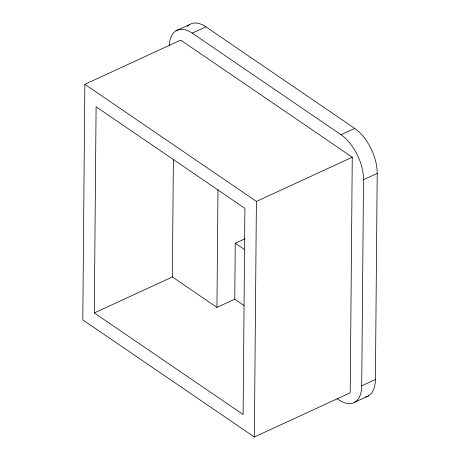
<?xml version="1.0" encoding="UTF-8"?>
<svg xmlns="http://www.w3.org/2000/svg" width="460" height="460" viewBox="0 0 460 460"><rect width="100%" height="100%" fill="white"/><g stroke="black" fill="none" stroke-linecap="round" stroke-linejoin="round"><path stroke-width="0.69" d="M84.853 84.306L82.794 319.895L254.351 437L350.209 392.805L352.268 157.216L180.705 40.118L84.853 84.306L256.41 201.411L254.351 437M94.3 312.938L96.1 106.795L244.904 208.368L243.104 414.512L94.3 312.938L172.356 276.954L216.953 307.395L234.755 299.19L244.197 305.635M172.356 276.954L173.38 159.16M216.953 307.395L217.977 189.6M234.755 299.19L235.238 243.236L245.025 238.723M336.961 398.578L338.704 399.769A35.61 18.929 65.2 0 0 361.715 385.848L363.515 179.71A35.61 18.929 65.2 0 0 341.015 134.728L192.211 33.154A35.61 18.929 65.2 0 0 169.24 45.764M365.539 397.026A35.61 18.929 65.2 0 0 375.406 379.534L377.206 173.397A35.61 18.929 65.2 0 0 354.712 128.415L205.907 26.841A35.61 18.929 65.2 0 0 187.191 26.64M176.048 30.803L189.744 24.489M192.211 33.154L205.907 26.841M341.015 134.728L354.712 128.415M256.41 201.411L352.268 157.216M363.515 179.71L377.206 173.397M361.715 385.848L375.406 379.534M354.867 402.126L368.563 395.813M235.238 243.236L244.685 249.682"/></g></svg>
